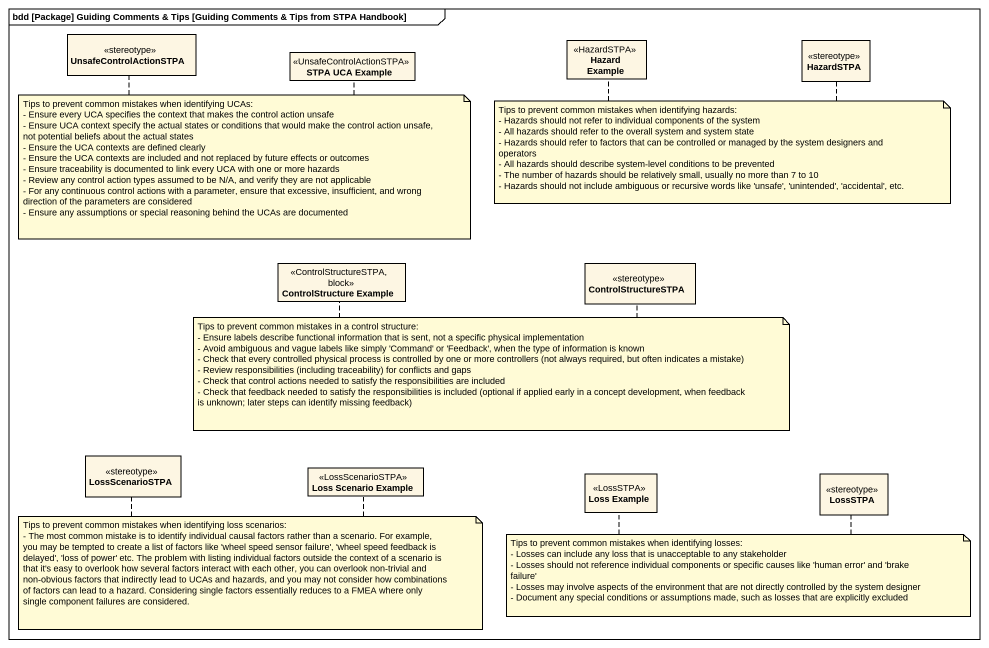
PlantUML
@startuml
mainframe bdd [Package] Guiding Comments & Tips [Guiding Comments & Tips from STPA Handbook]
hide circle
hide empty members
class UnsafeControlActionSTPA <<stereotype>>
class "Hazard Example" as Hazard_Example <<HazardSTPA>>
class HazardSTPA <<stereotype>>
class "STPA UCA Example" as STPA_UCA_Example <<UnsafeControlActionSTPA>>
class "ControlStructure Example" as ControlStructure_Example <<ControlStructureSTPA, block>>
class ControlStructureSTPA <<stereotype>>
class LossScenarioSTPA <<stereotype>>
class "Loss Scenario Example" as Loss_Scenario_Example <<LossScenarioSTPA>>
class "Loss Example" as Loss_Example <<LossSTPA>>
class LossSTPA <<stereotype>>
note as N1
  Tips to prevent common mistakes when identifying UCAs:
  - Ensure every UCA specifies the context that makes the control action unsafe
  - Ensure UCA context specify the actual states or conditions that would make the control action unsafe, not potential beliefs about the actual states
  - Ensure the UCA contexts are defined clearly
  - Ensure the UCA contexts are included and not replaced by future effects or outcomes
  - Ensure traceability is documented to link every UCA with one or more hazards
  - Review any control action types assumed to be N/A, and verify they are not applicable
  - For any continuous control actions with a parameter, ensure that excessive, insufficient, and wrong direction of the parameters are considered
  - Ensure any assumptions or special reasoning behind the UCAs are documented
end note
N1 .. UnsafeControlActionSTPA
N1 .. STPA_UCA_Example
note as N2
  Tips to prevent common mistakes when identifying hazards:
  - Hazards should not refer to individual components of the system
  - All hazards should refer to the overall system and system state
  - Hazards should refer to factors that can be controlled or managed by the system designers and operators
  - All hazards should describe system-level conditions to be prevented
  - The number of hazards should be relatively small, usually no more than 7 to 10
  - Hazards should not include ambiguous or recursive words like 'unsafe', 'unintended', 'accidental', etc.
end note
N2 .. Hazard_Example
N2 .. HazardSTPA
note as N3
  Tips to prevent common mistakes in a control structure:
  - Ensure labels describe functional information that is sent, not a specific physical implementation
  - Avoid ambiguous and vague labels like simply 'Command' or 'Feedback', when the type of information is known
  - Check that every controlled physical process is controlled by one or more controllers (not always required, but often indicates a mistake)
  - Review responsibilities (including traceability) for conflicts and gaps
  - Check that control actions needed to satisfy the responsibilities are included
  - Check that feedback needed to satisfy the responsibilities is included (optional if applied early in a concept development, when feedback is unknown; later steps can identify missing feedback)
end note
N3 .. ControlStructure_Example
N3 .. ControlStructureSTPA
note as N4
  Tips to prevent common mistakes when identifying loss scenarios:
  - The most common mistake is to identify individual causal factors rather than a scenario. For example, you may be tempted to create a list of factors like 'wheel speed sensor failure', 'wheel speed feedback is delayed', 'loss of power' etc. The problem with listing individual factors outside the context of a scenario is that it's easy to overlook how several factors interact with each other, you can overlook non-trivial and non-obvious factors that indirectly lead to UCAs and hazards, and you may not consider how combinations of factors can lead to a hazard. Considering single factors essentially reduces to a FMEA where only single component failures are considered.
end note
N4 .. LossScenarioSTPA
N4 .. Loss_Scenario_Example
note as N5
  Tips to prevent common mistakes when identifying losses:
  - Losses can include any loss that is unacceptable to any stakeholder
  - Losses should not reference individual components or specific causes like 'human error' and 'brake failure'
  - Losses may involve aspects of the environment that are not directly controlled by the system designer
  - Document any special conditions or assumptions made, such as losses that are explicitly excluded
end note
N5 .. LossSTPA
N5 .. Loss_Example
@enduml
